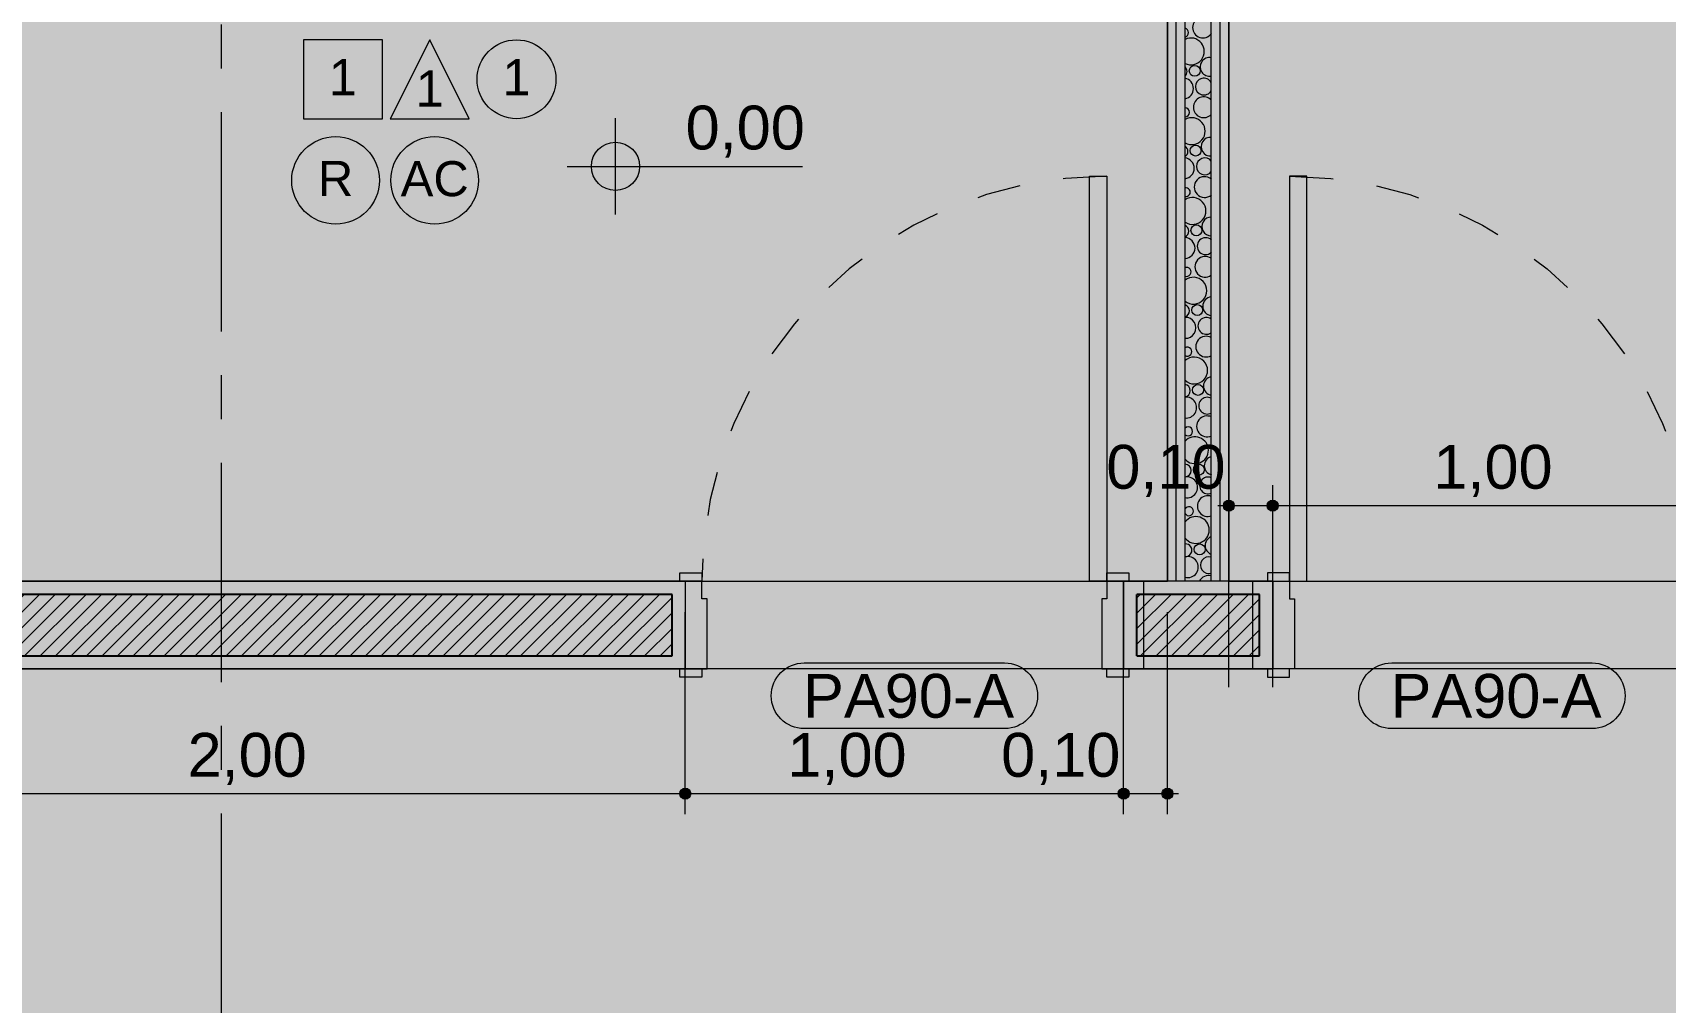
# Model space of a CAD drawing. Header units: metres. Extents: x -77.1 to 22, y -70.6 to -27.7.
# Drawn here: x -50.061 to -46.337, y -51.612 to -49.4 of the extents above; entities that cross this region are included whole.
import ezdxf
from ezdxf.enums import TextEntityAlignment as Align

# ---------------------------------------------------------------- set-up
doc = ezdxf.new("R2010")
doc.units = ezdxf.units.M
doc.header["$MEASUREMENT"] = 0
doc.linetypes.add('Dashed', pattern=[0.07, 0.045, -0.025])
doc.linetypes.add('Dot & Dashed', pattern=[0.6, 0.5, -0.05, 0, -0.05])
for name, color, linetype, lineweight in [('0_Caneta_No__99', 7, 'Continuous', 20), ('Concreto moldado in loco_Pilares.IFC Model_Caneta_No__241', 7, 'Continuous', 13), ('Concreto moldado in loco_Pilares.IFC Model_Caneta_No__4', 7, 'Continuous', 20), ('Marcadores de Porta Archicad_Caneta_No__7', 7, 'Continuous', 13), ('PAREDE CONSTRUIR_Caneta_No__241', 7, 'Continuous', 13), ('PAREDE CONSTRUIR_Caneta_No__3', 7, 'Continuous', 25), ('PAREDE CONSTRUIR_Caneta_No__96', 252, 'Continuous', 0), ('PIPAFO_Caneta_No__10', 7, 'Continuous', 5), ('Portas Archicad_Caneta_No__241', 7, 'Continuous', 13)]:
    doc.layers.add(name, color=color, linetype=linetype, lineweight=lineweight)
for name, color, linetype in [('Concreto moldado in loco_Pilares.IFC Model', 7, 'Continuous'), ('COTAS EXECUTIVO.EXEC', 7, 'Continuous'), ('GASES', 7, 'Continuous'), ('Marcadores de Porta Archicad', 7, 'Continuous'), ('PAREDE CONSTRUIR', 7, 'Continuous'), ('PIPAFO', 7, 'Continuous'), ('Portas Archicad', 7, 'Continuous')]:
    doc.layers.add(name, color=color, linetype=linetype)
for name, color, linetype, lineweight, true_color in [('COTAS EXECUTIVO.EXEC_Caneta_No__25', 7, 'Continuous', 13, 0x982312), ('GASES_Caneta_No__167', 7, 'Continuous', 13, 0x0035d5), ('GASES_Caneta_No__208', 7, 'Continuous', 13, 0xaf00ea), ('LAJES.EST_Caneta_No__18', 7, 'Continuous', 0, 0xdfdfdf), ('LAJES.EST_Caneta_No__254', 7, 'Continuous', 0, 0xd1c9ad), ('Portas Archicad_Caneta_No__9', 7, 'Continuous', 5, 0x020202), ('Portas Archicad_Caneta_No__97', 7, 'Continuous', 5, 0x6b6b6b), ('ZONA_Caneta_No__56', 7, 'Continuous', 0, 0xffe495)]:
    doc.layers.add(name, color=color, linetype=linetype, lineweight=lineweight, true_color=true_color)
doc.styles.add('ESTILO_GERADO_1', font='arial.ttf')
doc.dimstyles.new('ESTILO_GERADO__13', dxfattribs={"dimtxt": 0.1, "dimasz": 0.0475, "dimexe": 0.18, "dimexo": 0.414267, "dimgap": 0, "dimtad": 1, "dimzin": 0, "dimdsep": 46, "dimtxsty": 'ESTILO_GERADO_1', "dimblk": 'ARROWHEAD_11', "dimblk1": 'ARROWHEAD_11', "dimblk2": 'ARROWHEAD_11', "dimcen": 0.09, "dimclrd": 256, "dimclre": 256, "dimclrt": 256, "dimadec": 0, "dimazin": 0, "dimtfac": 1, "dimtdec": 4, "dimtmove": 0, "dimatfit": 3, "dimfxl": 0, "dimtolj": 1, "dimtzin": 0, "dimarcsym": 0})
doc.dimstyles.new('ESTILO_GERADO__16', dxfattribs={"dimtxt": 0.1, "dimasz": 0.0475, "dimexe": 0.18, "dimexo": 1.170922, "dimgap": 0, "dimtad": 1, "dimzin": 0, "dimdsep": 46, "dimtxsty": 'ESTILO_GERADO_1', "dimblk": 'ARROWHEAD_11', "dimblk1": 'ARROWHEAD_11', "dimblk2": 'ARROWHEAD_11', "dimcen": 0.09, "dimclrd": 256, "dimclre": 256, "dimclrt": 256, "dimadec": 0, "dimazin": 0, "dimtfac": 1, "dimtdec": 4, "dimtmove": 0, "dimatfit": 3, "dimfxl": 0, "dimtolj": 1, "dimtzin": 0, "dimarcsym": 0})
doc.dimstyles.new('ESTILO_GERADO__34', dxfattribs={"dimtxt": 0.1, "dimasz": 0.0475, "dimexe": 0.18, "dimexo": 0.414267, "dimgap": 0, "dimtad": 1, "dimtih": 1, "dimtoh": 1, "dimzin": 0, "dimdsep": 46, "dimtxsty": 'ESTILO_GERADO_1', "dimblk": 'ARROWHEAD_11', "dimblk1": 'ARROWHEAD_11', "dimblk2": 'ARROWHEAD_11', "dimcen": 0.09, "dimclrd": 256, "dimclre": 256, "dimclrt": 256, "dimadec": 0, "dimazin": 0, "dimtfac": 1, "dimtdec": 4, "dimtmove": 0, "dimatfit": 3, "dimfxl": 0, "dimtolj": 1, "dimtzin": 0, "dimarcsym": 0})
pattern_1 = [(45, (0, 0), (-0.0176776695, 0.0176776695), [])]

# ---------------------------------------------------------------- blocks, each defined once
blk = doc.blocks.new('*X170')
at = {"layer": 'PAREDE CONSTRUIR_Caneta_No__96', "color": 252, "linetype": 'Continuous', "lineweight": 0}
for centre in [(-47.4101, -49.4869), (-47.4082, -49.6689), (-47.4064, -49.8509), (-47.4045, -50.0329), (-47.4027, -50.2149), (-47.4008, -50.3969), (-47.399, -50.5789)]:
    blk.add_circle(centre, 0.0125, dxfattribs=at)
for centre, radius, start, end in [((-47.3915, -49.3881), 0.0237, 35.9566, 324.0434), ((-47.4346, -49.3997), 0.0103, 282.2821, 77.7179), ((-47.419, -49.4426), 0.0306, 244.001, 115.999), ((-47.442, -49.4887), 0.0143, 312.3655, 47.6345), ((-47.3764, -49.478), 0.0213, 79.0757, 280.9243), ((-47.4372, -49.5273), 0.0239, 281.6118, 78.3882), ((-47.3892, -49.5229), 0.0192, 28.9332, 331.0668), ((-47.3897, -49.5701), 0.0237, 43.022, 316.978), ((-47.4327, -49.5817), 0.0103, 271.9145, 88.0855), ((-47.4171, -49.6246), 0.0306, 240.0711, 119.9289), ((-47.3745, -49.66), 0.0213, 84.1238, 275.8762), ((-47.4401, -49.6707), 0.0143, 302.9679, 57.0321), ((-47.4353, -49.7093), 0.0239, 277.0977, 82.9023), ((-47.3873, -49.7049), 0.0192, 38.8748, 321.1252), ((-47.3878, -49.7521), 0.0237, 49.2529, 310.7471), ((-47.4309, -49.7637), 0.0103, 261.6101, 98.3899), ((-47.4152, -49.8066), 0.0306, 235.9792, 124.0208), ((-47.3727, -49.842), 0.0213, 89.1264, 270.8736), ((-47.4383, -49.8527), 0.0143, 294.4865, 65.5135), ((-47.4335, -49.8913), 0.0239, 272.6276, 87.3724), ((-47.3854, -49.8869), 0.0192, 47.0112, 312.9888), ((-47.429, -49.9457), 0.0103, 251.0207, 108.9793), ((-47.386, -49.9341), 0.0237, 54.9458, 305.0542), ((-47.4134, -49.9886), 0.0306, 231.6792, 128.3208), ((-47.3708, -50.024), 0.0213, 94.1223, 265.8777), ((-47.4364, -50.0347), 0.0143, 286.5463, 73.4537), ((-47.4316, -50.0733), 0.0239, 268.1734, 91.8266), ((-47.3836, -50.0689), 0.0192, 54.1836, 305.8164), ((-47.4272, -50.1277), 0.0103, 239.6989, 120.3011), ((-47.3841, -50.1161), 0.0237, 60.2655, 299.7345), ((-47.4115, -50.1706), 0.0306, 227.1069, 132.8931), ((-47.369, -50.206), 0.0213, 99.1499, 260.8501), ((-47.4346, -50.2167), 0.0143, 278.9226, 81.0774), ((-47.4298, -50.2553), 0.0239, 263.7082, 96.2918), ((-47.3817, -50.2509), 0.0192, 60.7563, 299.2437), ((-47.3822, -50.2981), 0.0237, 65.3162, 294.6838), ((-47.4253, -50.3097), 0.0103, 226.8539, 133.1461), ((-47.4097, -50.3526), 0.0306, 222.1661, 137.8339), ((-47.4327, -50.3987), 0.0143, 271.4561, 88.5439), ((-47.3671, -50.388), 0.0213, 104.2499, 255.7501), ((-47.4279, -50.4373), 0.0239, 259.2041, 100.7959), ((-47.3799, -50.4329), 0.0192, 66.9297, 293.0703), ((-47.3804, -50.4801), 0.0237, 70.1694, 289.8306), ((-47.4234, -50.4917), 0.0103, 210.3247, 149.6753), ((-47.4078, -50.5346), 0.0306, 216.7004, 143.2996), ((-47.4309, -50.5807), 0.0143, 264.0144, 95.9856), ((-47.3653, -50.57), 0.0213, 109.4682, 250.5318), ((-47.426, -50.6193), 0.0239, 254.6314, 105.3686), ((-47.378, -50.6149), 0.0192, 72.8307, 287.1693), ((-47.3785, -50.6621), 0.0237, 74.8783, 153.5716)]:
    blk.add_arc(centre, radius, start, end, dxfattribs=at)
blk = doc.blocks.new('Door 26_3')
at = {"layer": 'Portas Archicad', "linetype": 'Continuous', "lineweight": 0, "true_color": 0xffffff}
for points in [[(0.462, 0.924), (0.422, 0.924), (0.422, 0), (0.462, 0)], [(-0.462, 0), (-0.462, 0.019), (-0.512, 0.019), (-0.512, 0)], [(-0.45, -0.2), (-0.45, -0.04), (-0.462, -0.04), (-0.462, 0), (-0.5, 0), (-0.5, -0.2)], [(0.5, -0.2), (0.5, 0), (0.462, 0), (0.462, -0.04), (0.45, -0.04), (0.45, -0.2)], [(0.462, 0.019), (0.462, 0), (0.512, 0), (0.512, 0.019)], [(-0.462, -0.219), (-0.462, -0.2), (-0.512, -0.2), (-0.512, -0.219)], [(0.462, -0.2), (0.462, -0.219), (0.512, -0.219), (0.512, -0.2)]]:
    blk.add_hatch(color=7, dxfattribs=at).paths.add_polyline_path(points)
at = {"layer": 'Portas Archicad_Caneta_No__241', "color": 7, "linetype": 'Continuous', "lineweight": 13}
for p, q in [((-0.512, 0), (-0.5, 0)), ((-0.512, 0), (-0.5, 0)), ((-0.5, 0), (-0.5, -0.03)), ((-0.5, 0), (-0.5, -0.03)), ((0.5, 0), (0.5, -0.03)), ((0.5, 0), (0.5, -0.03)), ((0.5, 0), (0.512, 0)), ((0.5, 0), (0.512, 0)), ((-0.5, -0.03), (-0.5, -0.17)), ((-0.5, -0.03), (-0.5, -0.17)), ((-0.5, -0.03), (-0.5, -0.17)), ((-0.5, -0.03), (-0.5, -0.17)), ((0.5, -0.03), (0.5, -0.17)), ((0.5, -0.03), (0.5, -0.17)), ((0.5, -0.03), (0.5, -0.17)), ((0.5, -0.03), (0.5, -0.17)), ((-0.5, -0.17), (-0.5, -0.2)), ((-0.5, -0.17), (-0.5, -0.2)), ((-0.5, -0.17), (-0.5, -0.2)), ((-0.5, -0.17), (-0.5, -0.2)), ((0.5, -0.17), (0.5, -0.2)), ((0.5, -0.17), (0.5, -0.2)), ((0.5, -0.17), (0.5, -0.2)), ((0.5, -0.17), (0.5, -0.2)), ((-0.512, -0.2), (-0.5, -0.2)), ((-0.512, -0.2), (-0.5, -0.2)), ((0.5, -0.2), (0.512, -0.2)), ((0.5, -0.2), (0.512, -0.2))]:
    blk.add_line(p, q, dxfattribs=at)
at = {"layer": 'Portas Archicad_Caneta_No__9', "color": 18, "linetype": 'Continuous', "lineweight": 5, "true_color": 0x020202}
for p, q in [((0.422, 0), (0.422, 0.924)), ((0.422, 0.924), (0.462, 0.924)), ((0.462, 0.924), (0.462, 0)), ((-0.512, 0), (-0.512, 0.019)), ((-0.512, 0.019), (-0.462, 0.019)), ((-0.462, 0), (-0.512, 0)), ((-0.462, 0), (-0.5, 0)), ((-0.5, 0), (-0.5, -0.2)), ((-0.462, 0.019), (-0.462, 0)), ((-0.462, -0.04), (-0.462, 0)), ((0.462, 0), (0.422, 0)), ((0.462, 0.019), (0.512, 0.019)), ((0.462, 0), (0.462, 0.019)), ((0.512, 0), (0.462, 0)), ((0.5, 0), (0.462, 0)), ((0.462, 0), (0.462, -0.04)), ((0.5, -0.2), (0.5, 0)), ((0.512, 0.019), (0.512, 0)), ((-0.45, -0.04), (-0.462, -0.04)), ((-0.45, -0.2), (-0.45, -0.04)), ((0.462, -0.04), (0.45, -0.04)), ((0.45, -0.04), (0.45, -0.2)), ((-0.512, -0.219), (-0.512, -0.2)), ((-0.512, -0.2), (-0.462, -0.2)), ((-0.462, -0.219), (-0.512, -0.219)), ((-0.5, -0.2), (-0.45, -0.2)), ((-0.462, -0.2), (-0.462, -0.219)), ((0.45, -0.2), (0.5, -0.2)), ((0.462, -0.2), (0.512, -0.2)), ((0.462, -0.219), (0.462, -0.2)), ((0.512, -0.219), (0.462, -0.219)), ((0.512, -0.2), (0.512, -0.219))]:
    blk.add_line(p, q, dxfattribs=at)
at = {"layer": 'Portas Archicad_Caneta_No__97', "color": 251, "linetype": 'Dashed', "lineweight": 5, "true_color": 0x6b6b6b}
blk.add_arc((0.462, 0), 0.924, 90, 180, dxfattribs=at)
blk = doc.blocks.new('Marcador P 27_3')
at = {"layer": 'Marcadores de Porta Archicad_Caneta_No__7', "color": 7, "linetype": 'Continuous', "lineweight": 13, "flags": 128}
blk.add_lwpolyline([(0.2286, -0.0138), (-0.2286, -0.0138, -1), (-0.2286, 0.1362), (0.2286, 0.1362, -1)], format="xyb", close=True, dxfattribs=at)
at = {"layer": 'Marcadores de Porta Archicad_Caneta_No__7', "color": 7, "lineweight": 13, "insert": (0.2312, 0.1128), "char_height": 0.1, "attachment_point": 7, "rotation": 180, "style": 'ESTILO_GERADO_1'}
blk.add_mtext('\\A1;{\\pql;\\pt0;\\fArial|b0|i0|c0|p0;\\W1.000000;PA90-A\\fArial|b0|i0|c0|p0;\\W1.000000;\\fArial|b0|i0|c0|p0;\\W1.000000;\\fArial|b0|i0|c0|p0;\\W1.000000;}', dxfattribs=at)
blk = doc.blocks.new('Especificador(3)')
at = {"layer": 'GASES_Caneta_No__167', "color": 162, "linetype": 'Continuous', "lineweight": 13, "true_color": 0x0035d5}
blk.add_circle((0.1, 0.1), 0.1, dxfattribs=at)
at = {"layer": 'GASES_Caneta_No__167', "color": 162, "lineweight": 13, "true_color": 0x0035d5, "style": 'ESTILO_GERADO_1'}
blk.add_attdef('Teto', text='', height=0.08, dxfattribs=at).set_placement((0.1, 0.1039), align=Align.MIDDLE_CENTER)
blk = doc.blocks.new('Especificador(3)_3')
at = {"layer": 'GASES_Caneta_No__208', "color": 200, "linetype": 'Continuous', "lineweight": 13, "true_color": 0xaf00ea}
blk.add_circle((0.1, 0.1), 0.1, dxfattribs=at)
at = {"layer": 'GASES_Caneta_No__208', "color": 200, "lineweight": 13, "true_color": 0xaf00ea, "style": 'ESTILO_GERADO_1'}
blk.add_attdef('Teto', text='', height=0.08, dxfattribs=at).set_placement((0.1, 0.1046), align=Align.MIDDLE_CENTER)
blk = doc.blocks.new('Especificador(3)_4')
at = {"layer": 'PIPAFO_Caneta_No__10', "color": 7, "linetype": 'Continuous', "lineweight": 5}
for p, q in [((0.18, 0.18), (0, 0.18)), ((0, 0.18), (0, 0)), ((0.18, 0), (0.18, 0.18)), ((0.288, 0.18), (0.198, 0)), ((0.378, 0), (0.288, 0.18)), ((0, 0), (0.18, 0)), ((0.198, 0), (0.378, 0))]:
    blk.add_line(p, q, dxfattribs=at)
blk.add_circle((0.486, 0.09), 0.09, dxfattribs=at)
at = {"layer": 'PIPAFO_Caneta_No__10', "color": 7, "lineweight": 5, "style": 'ESTILO_GERADO_1'}
for tag, p in [('Piso', (0.09, 0.0947)), ('Parede', (0.288, 0.069)), ('Teto', (0.486, 0.0947))]:
    blk.add_attdef(tag, text='', height=0.0825, dxfattribs=at).set_placement(p, align=Align.MIDDLE_CENTER)
blk = doc.blocks.new('*D534')
at = {"layer": 'COTAS EXECUTIVO.EXEC_Caneta_No__25', "linetype": 'Continuous', "lineweight": 13, "true_color": 0x982312}
for points in [[(-54.6419, -50.8516), (-54.6409, -50.8564), (-54.6382, -50.8604), (-54.6341, -50.8631), (-54.6294, -50.8641), (-54.6246, -50.8631), (-54.6205, -50.8604), (-54.6178, -50.8564), (-54.6169, -50.8516), (-54.6178, -50.8468), (-54.6205, -50.8427), (-54.6246, -50.84), (-54.6294, -50.8391), (-54.6341, -50.84), (-54.6382, -50.8427), (-54.6409, -50.8468)], [(-54.6419, -52.3506), (-54.6409, -52.3554), (-54.6382, -52.3594), (-54.6341, -52.3621), (-54.6294, -52.3631), (-54.6246, -52.3621), (-54.6205, -52.3594), (-54.6178, -52.3554), (-54.6169, -52.3506), (-54.6178, -52.3458), (-54.6205, -52.3417), (-54.6246, -52.339), (-54.6294, -52.3381), (-54.6341, -52.339), (-54.6382, -52.3417), (-54.6409, -52.3458)]]:
    blk.add_hatch(color=24, dxfattribs=at).paths.add_polyline_path(points)
at = {"layer": 'COTAS EXECUTIVO.EXEC_Caneta_No__25', "color": 24, "linetype": 'Continuous', "lineweight": 13, "true_color": 0x982312}
for p, q in [((-54.6419, -50.8516), (-54.6762, -50.8516)), ((-54.6294, -52.3381), (-54.6294, -50.8641)), ((-54.2151, -50.8516), (-54.6169, -50.8516)), ((-54.6419, -52.3506), (-54.6762, -52.3506)), ((-54.2151, -52.3506), (-54.6169, -52.3506))]:
    blk.add_line(p, q, dxfattribs=at)
for centre in [(-54.6294, -50.8516), (-54.6294, -52.3506)]:
    blk.add_circle(centre, 0.0125, dxfattribs=at)
at = {"layer": 'COTAS EXECUTIVO.EXEC_Caneta_No__25', "color": 24, "lineweight": 13, "true_color": 0x982312, "char_height": 0.1, "attachment_point": 7, "rotation": 90, "style": 'ESTILO_GERADO_1'}
for s, insert in [('\\A1;{\\pql;\\fArial|b0|i0|c0|p0;\\W1.000000;0,20}', (-54.6494, -51.131)), ('\\A1;{\\pql;\\fArial|b0|i0|c0|p0;\\W1.000000;1,50}', (-54.6494, -51.868))]:
    blk.add_mtext(s, dxfattribs=dict(at, insert=insert))
blk = doc.blocks.new('ARROWHEAD_11')
at = {"color": 0, "linetype": 'Continuous', "lineweight": 0}
blk.add_line((0, 0), (-1, 0), dxfattribs=at)
at = {"color": 0, "linetype": 'Continuous', "lineweight": 0, "const_width": 0.25, "flags": 128}
blk.add_lwpolyline([(-0.125, 0, 1), (0.125, 0, 1)], format="xyb", close=True, dxfattribs=at)
blk = doc.blocks.new('*D535')
at = {"layer": 'COTAS EXECUTIVO.EXEC_Caneta_No__25', "linetype": 'Continuous', "lineweight": 13, "true_color": 0x982312}
for points in [[(-54.6419, -50.6516), (-54.6409, -50.6564), (-54.6382, -50.6604), (-54.6341, -50.6631), (-54.6294, -50.6641), (-54.6246, -50.6631), (-54.6205, -50.6604), (-54.6178, -50.6564), (-54.6169, -50.6516), (-54.6178, -50.6468), (-54.6205, -50.6427), (-54.6246, -50.64), (-54.6294, -50.6391), (-54.6341, -50.64), (-54.6382, -50.6427), (-54.6409, -50.6468)], [(-54.6419, -50.8516), (-54.6409, -50.8564), (-54.6382, -50.8604), (-54.6341, -50.8631), (-54.6294, -50.8641), (-54.6246, -50.8631), (-54.6205, -50.8604), (-54.6178, -50.8564), (-54.6169, -50.8516), (-54.6178, -50.8468), (-54.6205, -50.8427), (-54.6246, -50.84), (-54.6294, -50.8391), (-54.6341, -50.84), (-54.6382, -50.8427), (-54.6409, -50.8468)]]:
    blk.add_hatch(color=24, dxfattribs=at).paths.add_polyline_path(points)
at = {"layer": 'COTAS EXECUTIVO.EXEC_Caneta_No__25', "color": 24, "linetype": 'Continuous', "lineweight": 13, "true_color": 0x982312}
for p, q in [((-54.6419, -50.6516), (-54.6762, -50.6516)), ((-54.6294, -50.8391), (-54.6294, -50.6641)), ((-54.2151, -50.6516), (-54.6169, -50.6516)), ((-54.6419, -50.8516), (-54.6762, -50.8516)), ((-54.2151, -50.8516), (-54.6169, -50.8516))]:
    blk.add_line(p, q, dxfattribs=at)
for centre in [(-54.6294, -50.6516), (-54.6294, -50.8516)]:
    blk.add_circle(centre, 0.0125, dxfattribs=at)
blk = doc.blocks.new('*D536')
at = {"layer": 'COTAS EXECUTIVO.EXEC_Caneta_No__25', "linetype": 'Continuous', "lineweight": 13, "true_color": 0x982312}
for points in [[(-54.6419, -47.3002), (-54.6409, -47.305), (-54.6382, -47.309), (-54.6341, -47.3117), (-54.6294, -47.3127), (-54.6246, -47.3117), (-54.6205, -47.309), (-54.6178, -47.305), (-54.6169, -47.3002), (-54.6178, -47.2954), (-54.6205, -47.2913), (-54.6246, -47.2886), (-54.6294, -47.2877), (-54.6341, -47.2886), (-54.6382, -47.2913), (-54.6409, -47.2954)], [(-54.6419, -50.6516), (-54.6409, -50.6564), (-54.6382, -50.6604), (-54.6341, -50.6631), (-54.6294, -50.6641), (-54.6246, -50.6631), (-54.6205, -50.6604), (-54.6178, -50.6564), (-54.6169, -50.6516), (-54.6178, -50.6468), (-54.6205, -50.6427), (-54.6246, -50.64), (-54.6294, -50.6391), (-54.6341, -50.64), (-54.6382, -50.6427), (-54.6409, -50.6468)]]:
    blk.add_hatch(color=24, dxfattribs=at).paths.add_polyline_path(points)
at = {"layer": 'COTAS EXECUTIVO.EXEC_Caneta_No__25', "color": 24, "linetype": 'Continuous', "lineweight": 13, "true_color": 0x982312}
for p, q in [((-54.6419, -47.3002), (-54.6762, -47.3002)), ((-54.6294, -50.6391), (-54.6294, -47.3127)), ((-54.2151, -47.3002), (-54.6169, -47.3002)), ((-54.6419, -50.6516), (-54.6762, -50.6516)), ((-54.2151, -50.6516), (-54.6169, -50.6516))]:
    blk.add_line(p, q, dxfattribs=at)
for centre in [(-54.6294, -47.3002), (-54.6294, -50.6516)]:
    blk.add_circle(centre, 0.0125, dxfattribs=at)
at = {"layer": 'COTAS EXECUTIVO.EXEC_Caneta_No__25', "color": 24, "lineweight": 13, "true_color": 0x982312, "char_height": 0.1, "attachment_point": 7, "rotation": 90, "style": 'ESTILO_GERADO_1'}
for s, insert in [('\\A1;{\\pql;\\fArial|b0|i0|c0|p0;\\W1.000000;0,20}', (-54.6494, -47.5796)), ('\\A1;{\\pql;\\fArial|b0|i0|c0|p0;\\W1.000000;3,35}', (-54.6494, -49.2428))]:
    blk.add_mtext(s, dxfattribs=dict(at, insert=insert))
blk = doc.blocks.new('*D641')
at = {"layer": 'COTAS EXECUTIVO.EXEC_Caneta_No__25', "linetype": 'Continuous', "lineweight": 13, "true_color": 0x982312}
for points in [[(-43.1378, -47.3002), (-43.1369, -47.305), (-43.1342, -47.309), (-43.1301, -47.3117), (-43.1253, -47.3127), (-43.1205, -47.3117), (-43.1165, -47.309), (-43.1138, -47.305), (-43.1128, -47.3002), (-43.1138, -47.2954), (-43.1165, -47.2913), (-43.1205, -47.2886), (-43.1253, -47.2877), (-43.1301, -47.2886), (-43.1342, -47.2913), (-43.1369, -47.2954)], [(-43.1378, -50.6516), (-43.1369, -50.6564), (-43.1342, -50.6604), (-43.1301, -50.6631), (-43.1253, -50.6641), (-43.1205, -50.6631), (-43.1165, -50.6604), (-43.1138, -50.6564), (-43.1128, -50.6516), (-43.1138, -50.6468), (-43.1165, -50.6427), (-43.1205, -50.64), (-43.1253, -50.6391), (-43.1301, -50.64), (-43.1342, -50.6427), (-43.1369, -50.6468)]]:
    blk.add_hatch(color=24, dxfattribs=at).paths.add_polyline_path(points)
at = {"layer": 'COTAS EXECUTIVO.EXEC_Caneta_No__25', "color": 24, "linetype": 'Continuous', "lineweight": 13, "true_color": 0x982312}
for p, q in [((-43.1378, -47.3002), (-44.2963, -47.3002)), ((-43.1253, -50.6391), (-43.1253, -47.3127)), ((-43.0785, -47.3002), (-43.1128, -47.3002)), ((-43.1378, -50.6516), (-44.2963, -50.6516)), ((-43.0785, -50.6516), (-43.1128, -50.6516))]:
    blk.add_line(p, q, dxfattribs=at)
for centre in [(-43.1253, -47.3002), (-43.1253, -50.6516)]:
    blk.add_circle(centre, 0.0125, dxfattribs=at)
at = {"layer": 'COTAS EXECUTIVO.EXEC_Caneta_No__25', "color": 24, "lineweight": 13, "true_color": 0x982312, "char_height": 0.1, "attachment_point": 7, "rotation": 90, "style": 'ESTILO_GERADO_1'}
for s, insert in [('\\A1;{\\pql;\\fArial|b0|i0|c0|p0;\\W1.000000;0,20}', (-43.1453, -47.5796)), ('\\A1;{\\pql;\\fArial|b0|i0|c0|p0;\\W1.000000;3,35}', (-43.1453, -49.2428))]:
    blk.add_mtext(s, dxfattribs=dict(at, insert=insert))
blk = doc.blocks.new('*D873')
at = {"layer": 'COTAS EXECUTIVO.EXEC_Caneta_No__25', "linetype": 'Continuous', "lineweight": 13, "true_color": 0x982312}
for points in [[(-50.5882, -51.1362), (-50.5872, -51.1409), (-50.5845, -51.145), (-50.5805, -51.1477), (-50.5757, -51.1487), (-50.5709, -51.1477), (-50.5669, -51.145), (-50.5642, -51.1409), (-50.5632, -51.1362), (-50.5642, -51.1314), (-50.5669, -51.1273), (-50.5709, -51.1246), (-50.5757, -51.1237), (-50.5805, -51.1246), (-50.5845, -51.1273), (-50.5872, -51.1314)], [(-48.5849, -51.1362), (-48.5839, -51.1409), (-48.5812, -51.145), (-48.5772, -51.1477), (-48.5724, -51.1487), (-48.5676, -51.1477), (-48.5635, -51.145), (-48.5608, -51.1409), (-48.5599, -51.1362), (-48.5608, -51.1314), (-48.5635, -51.1273), (-48.5676, -51.1246), (-48.5724, -51.1237), (-48.5772, -51.1246), (-48.5812, -51.1273), (-48.5839, -51.1314)]]:
    blk.add_hatch(color=24, dxfattribs=at).paths.add_polyline_path(points)
at = {"layer": 'COTAS EXECUTIVO.EXEC_Caneta_No__25', "color": 24, "linetype": 'Continuous', "lineweight": 13, "true_color": 0x982312}
for p, q in [((-50.5757, -51.1237), (-50.5757, -50.7219)), ((-48.5724, -51.1237), (-48.5724, -50.7219)), ((-50.6007, -51.1362), (-50.5882, -51.1362)), ((-50.5757, -51.183), (-50.5757, -51.1487)), ((-50.5632, -51.1362), (-48.5849, -51.1362)), ((-48.5724, -51.183), (-48.5724, -51.1487))]:
    blk.add_line(p, q, dxfattribs=at)
for centre in [(-50.5757, -51.1362), (-48.5724, -51.1362)]:
    blk.add_circle(centre, 0.0125, dxfattribs=at)
at = {"layer": 'COTAS EXECUTIVO.EXEC_Caneta_No__25', "color": 24, "lineweight": 13, "true_color": 0x982312, "insert": (-49.7075, -51.1162), "char_height": 0.1, "attachment_point": 7, "style": 'ESTILO_GERADO_1'}
blk.add_mtext('\\A1;{\\pql;\\fArial|b0|i0|c0|p0;\\W1.000000;2,00}', dxfattribs=at)
blk = doc.blocks.new('*D874')
at = {"layer": 'COTAS EXECUTIVO.EXEC_Caneta_No__25', "linetype": 'Continuous', "lineweight": 13, "true_color": 0x982312}
for points in [[(-48.5849, -51.1362), (-48.5839, -51.1409), (-48.5812, -51.145), (-48.5772, -51.1477), (-48.5724, -51.1487), (-48.5676, -51.1477), (-48.5635, -51.145), (-48.5608, -51.1409), (-48.5599, -51.1362), (-48.5608, -51.1314), (-48.5635, -51.1273), (-48.5676, -51.1246), (-48.5724, -51.1237), (-48.5772, -51.1246), (-48.5812, -51.1273), (-48.5839, -51.1314)], [(-47.5849, -51.1362), (-47.5839, -51.1409), (-47.5812, -51.145), (-47.5772, -51.1477), (-47.5724, -51.1487), (-47.5676, -51.1477), (-47.5635, -51.145), (-47.5608, -51.1409), (-47.5599, -51.1362), (-47.5608, -51.1314), (-47.5635, -51.1273), (-47.5676, -51.1246), (-47.5724, -51.1237), (-47.5772, -51.1246), (-47.5812, -51.1273), (-47.5839, -51.1314)]]:
    blk.add_hatch(color=24, dxfattribs=at).paths.add_polyline_path(points)
at = {"layer": 'COTAS EXECUTIVO.EXEC_Caneta_No__25', "color": 24, "linetype": 'Continuous', "lineweight": 13, "true_color": 0x982312}
for p, q in [((-48.5724, -51.1237), (-48.5724, -50.7219)), ((-47.5724, -51.1237), (-47.5724, -50.7219)), ((-48.5724, -51.183), (-48.5724, -51.1487)), ((-48.5599, -51.1362), (-47.5849, -51.1362)), ((-47.5724, -51.183), (-47.5724, -51.1487))]:
    blk.add_line(p, q, dxfattribs=at)
for centre in [(-48.5724, -51.1362), (-47.5724, -51.1362)]:
    blk.add_circle(centre, 0.0125, dxfattribs=at)
at = {"layer": 'COTAS EXECUTIVO.EXEC_Caneta_No__25', "color": 24, "lineweight": 13, "true_color": 0x982312, "char_height": 0.1, "attachment_point": 7, "style": 'ESTILO_GERADO_1'}
for s, insert in [('\\A1;{\\pql;\\fArial|b0|i0|c0|p0;\\W1.000000;1,00}', (-48.3393, -51.1162)), ('\\A1;{\\pql;\\fArial|b0|i0|c0|p0;\\W1.000000;0,10}', (-47.8518, -51.1162))]:
    blk.add_mtext(s, dxfattribs=dict(at, insert=insert))
blk = doc.blocks.new('*D875')
at = {"layer": 'COTAS EXECUTIVO.EXEC_Caneta_No__25', "linetype": 'Continuous', "lineweight": 13, "true_color": 0x982312}
for points in [[(-47.5849, -51.1362), (-47.5839, -51.1409), (-47.5812, -51.145), (-47.5772, -51.1477), (-47.5724, -51.1487), (-47.5676, -51.1477), (-47.5635, -51.145), (-47.5608, -51.1409), (-47.5599, -51.1362), (-47.5608, -51.1314), (-47.5635, -51.1273), (-47.5676, -51.1246), (-47.5724, -51.1237), (-47.5772, -51.1246), (-47.5812, -51.1273), (-47.5839, -51.1314)], [(-47.4849, -51.1362), (-47.4839, -51.1409), (-47.4812, -51.145), (-47.4772, -51.1477), (-47.4724, -51.1487), (-47.4676, -51.1477), (-47.4635, -51.145), (-47.4608, -51.1409), (-47.4599, -51.1362), (-47.4608, -51.1314), (-47.4635, -51.1273), (-47.4676, -51.1246), (-47.4724, -51.1237), (-47.4772, -51.1246), (-47.4812, -51.1273), (-47.4839, -51.1314)]]:
    blk.add_hatch(color=24, dxfattribs=at).paths.add_polyline_path(points)
at = {"layer": 'COTAS EXECUTIVO.EXEC_Caneta_No__25', "color": 24, "linetype": 'Continuous', "lineweight": 13, "true_color": 0x982312}
for p, q in [((-47.5724, -51.1237), (-47.5724, -50.7219)), ((-47.4724, -51.1237), (-47.4724, -50.7219)), ((-47.5724, -51.183), (-47.5724, -51.1487)), ((-47.5599, -51.1362), (-47.4849, -51.1362)), ((-47.4724, -51.183), (-47.4724, -51.1487)), ((-47.4599, -51.1362), (-47.4474, -51.1362))]:
    blk.add_line(p, q, dxfattribs=at)
for centre in [(-47.5724, -51.1362), (-47.4724, -51.1362)]:
    blk.add_circle(centre, 0.0125, dxfattribs=at)
blk = doc.blocks.new('*D876')
at = {"layer": 'COTAS EXECUTIVO.EXEC_Caneta_No__25', "linetype": 'Continuous', "lineweight": 13, "true_color": 0x982312}
for points in [[(-47.3449, -50.479), (-47.3439, -50.4838), (-47.3412, -50.4879), (-47.3372, -50.4906), (-47.3324, -50.4915), (-47.3276, -50.4906), (-47.3235, -50.4879), (-47.3208, -50.4838), (-47.3199, -50.479), (-47.3208, -50.4743), (-47.3235, -50.4702), (-47.3276, -50.4675), (-47.3324, -50.4665), (-47.3372, -50.4675), (-47.3412, -50.4702), (-47.3439, -50.4743)], [(-47.2449, -50.479), (-47.2439, -50.4838), (-47.2412, -50.4879), (-47.2371, -50.4906), (-47.2324, -50.4915), (-47.2276, -50.4906), (-47.2235, -50.4879), (-47.2208, -50.4838), (-47.2199, -50.479), (-47.2208, -50.4743), (-47.2235, -50.4702), (-47.2276, -50.4675), (-47.2324, -50.4665), (-47.2371, -50.4675), (-47.2412, -50.4702), (-47.2439, -50.4743)]]:
    blk.add_hatch(color=24, dxfattribs=at).paths.add_polyline_path(points)
at = {"layer": 'COTAS EXECUTIVO.EXEC_Caneta_No__25', "color": 24, "linetype": 'Continuous', "lineweight": 13, "true_color": 0x982312}
for p, q in [((-47.3324, -50.4665), (-47.3324, -50.4322)), ((-47.2324, -50.4665), (-47.2324, -50.4322)), ((-47.3574, -50.479), (-47.3449, -50.479)), ((-47.3324, -50.8933), (-47.3324, -50.4915)), ((-47.3199, -50.479), (-47.2449, -50.479)), ((-47.2324, -50.8933), (-47.2324, -50.4915))]:
    blk.add_line(p, q, dxfattribs=at)
for centre in [(-47.3324, -50.479), (-47.2324, -50.479)]:
    blk.add_circle(centre, 0.0125, dxfattribs=at)
at = {"layer": 'COTAS EXECUTIVO.EXEC_Caneta_No__25', "color": 24, "lineweight": 13, "true_color": 0x982312, "insert": (-47.6118, -50.459), "char_height": 0.1, "attachment_point": 7, "style": 'ESTILO_GERADO_1'}
blk.add_mtext('\\A1;{\\pql;\\fArial|b0|i0|c0|p0;\\W1.000000;0,10}', dxfattribs=at)
blk = doc.blocks.new('*D877')
at = {"layer": 'COTAS EXECUTIVO.EXEC_Caneta_No__25', "linetype": 'Continuous', "lineweight": 13, "true_color": 0x982312}
for points in [[(-47.2449, -50.479), (-47.2439, -50.4838), (-47.2412, -50.4879), (-47.2371, -50.4906), (-47.2324, -50.4915), (-47.2276, -50.4906), (-47.2235, -50.4879), (-47.2208, -50.4838), (-47.2199, -50.479), (-47.2208, -50.4743), (-47.2235, -50.4702), (-47.2276, -50.4675), (-47.2324, -50.4665), (-47.2371, -50.4675), (-47.2412, -50.4702), (-47.2439, -50.4743)], [(-46.2449, -50.479), (-46.2439, -50.4838), (-46.2412, -50.4879), (-46.2371, -50.4906), (-46.2324, -50.4915), (-46.2276, -50.4906), (-46.2235, -50.4879), (-46.2208, -50.4838), (-46.2199, -50.479), (-46.2208, -50.4743), (-46.2235, -50.4702), (-46.2276, -50.4675), (-46.2324, -50.4665), (-46.2371, -50.4675), (-46.2412, -50.4702), (-46.2439, -50.4743)]]:
    blk.add_hatch(color=24, dxfattribs=at).paths.add_polyline_path(points)
at = {"layer": 'COTAS EXECUTIVO.EXEC_Caneta_No__25', "color": 24, "linetype": 'Continuous', "lineweight": 13, "true_color": 0x982312}
for p, q in [((-47.2324, -50.4665), (-47.2324, -50.4322)), ((-46.2324, -50.4665), (-46.2324, -50.4322)), ((-47.2324, -50.8933), (-47.2324, -50.4915)), ((-47.2199, -50.479), (-46.2449, -50.479)), ((-46.2324, -50.8933), (-46.2324, -50.4915))]:
    blk.add_line(p, q, dxfattribs=at)
for centre in [(-47.2324, -50.479), (-46.2324, -50.479)]:
    blk.add_circle(centre, 0.0125, dxfattribs=at)
at = {"layer": 'COTAS EXECUTIVO.EXEC_Caneta_No__25', "color": 24, "lineweight": 13, "true_color": 0x982312, "insert": (-46.8658, -50.459), "char_height": 0.1, "attachment_point": 7, "style": 'ESTILO_GERADO_1'}
blk.add_mtext('\\A1;{\\pql;\\fArial|b0|i0|c0|p0;\\W1.000000;1,00}', dxfattribs=at)

msp = doc.modelspace()

# ---------------------------------------------------------------- hatches: boundary and pattern name
at = {"layer": 'Concreto moldado in loco_Pilares.IFC Model', "linetype": 'Continuous', "lineweight": 0, "true_color": 0x000000}
msp.add_hatch(color=18, dxfattribs=at).paths.add_polyline_path([(-47.5274, -50.6516), (-47.5274, -50.8516), (-47.2774, -50.8516), (-47.2774, -50.6516)])
at = {"layer": 'COTAS EXECUTIVO.EXEC_Caneta_No__25', "linetype": 'Continuous', "lineweight": 13, "true_color": 0x982312}
for points in [[(-48.7315, -49.7049), (-48.6765, -49.7049), (-48.6807, -49.6839), (-48.6926, -49.6661), (-48.7105, -49.6541), (-48.7315, -49.6499)], [(-48.7315, -49.7049), (-48.7865, -49.7049), (-48.7823, -49.726), (-48.7704, -49.7438), (-48.7526, -49.7558), (-48.7315, -49.7599)]]:
    msp.add_hatch(color=24, dxfattribs=at).paths.add_polyline_path(points)
at = {"layer": 'LAJES.EST_Caneta_No__18', "linetype": 'Continuous', "lineweight": 0, "true_color": 0xdfdfdf}
h = msp.add_hatch(dxfattribs=at)
h.set_pattern_fill('Piso_Externo__0007', color=254, style=0, pattern_type=2)
h.set_pattern_definition([(45, (0, 0.6), (-0.1909188, 0.1909188), [0, -0.18, 0, -0.27]), (110, (0.6, 0.6), (0.253717, 0.09234544), [0, -0.132, 0, -0.228])])
h.paths.add_polyline_path([(-76.514, -65.1016), (-73.814, -65.1016, -0.414214), (-75.814, -67.1016), (-66.814, -67.1016, -0.414214), (-68.814, -65.1016), (-68.814, -62.301), (-68.814, -45.4002, -0.414214), (-66.514, -43.1002), (-65.914, -43.1002), (-65.914, -42.3002), (-66.514, -42.3002), (-66.514, -38.2041), (-65.114, -38.2041), (-65.114, -36.7038), (-66.514, -36.7038), (-66.514, -32.5997), (-65.114, -32.5997), (-56.714, -32.5997), (-53.814, -32.5997), (-44.014, -32.5997), (-44.014, -42.3002), (-53.814, -42.3002), (-53.814, -47.1002), (-44.014, -47.1002), (-44.014, -50.8516), (-45.6136, -50.8516), (-45.6136, -52.3506), (-44.014, -52.3506), (-44.014, -60.3006), (-48.9163, -60.3006), (-48.9163, -61.1006), (-44.3609, -61.1006), (-44.3609, -67.1016), (-44.014, -67.1016), (-41.514, -67.1016), (-41.514, -28.1016), (-41.714, -28.1016), (-41.714, -60.3006), (-43.014, -60.3006), (-43.014, -30.0016), (-66.514, -30.0016), (-66.514, -28.1016), (-76.514, -28.1016)])
h.paths.add_polyline_path([(-73.814, -45.1016), (-76.314, -45.1016), (-76.314, -43.0892), (-75.7984, -43.0908, -0.414214), (-73.8139, -45.0876)], flags=0)
h.paths.add_polyline_path([(-73.814, -45.5846, -0.009328), (-73.814, -45.6604)], flags=0)
h.paths.add_polyline_path([(-52.814, -46.3002), (-52.814, -43.1002), (-44.014, -43.1002), (-44.014, -46.3002)], flags=0)
h.paths.add_polyline_path([(-67.714, -34.1), (-76.314, -34.1), (-76.314, -32.5997), (-67.714, -32.5997)], flags=0)
at = {"layer": 'LAJES.EST_Caneta_No__254', "linetype": 'Continuous', "lineweight": 0, "true_color": 0xd1c9ad}
h = msp.add_hatch(dxfattribs=at)
h.set_pattern_fill('Haie_OD_0007', color=9, style=0, pattern_type=2)
h.set_pattern_definition([(45, (0, 0.5), (-0.159099, 0.159099), [0, -0.15, 0, -0.225]), (110, (0.5, 0.5), (0.21143084, 0.07695453), [0, -0.11, 0, -0.19])])
h.paths.add_polyline_path([(-65.114, -47.1002), (-66.514, -47.1002), (-66.514, -60.3006), (-56.514, -60.3006), (-44.014, -60.3006), (-44.014, -56.6006), (-50.5957, -56.6006), (-50.5957, -54.2479), (-52.6157, -54.2479), (-52.6157, -52.5506), (-50.5957, -52.5506), (-45.6136, -52.5506), (-45.6136, -50.8516), (-44.014, -50.8516), (-44.014, -47.1002), (-53.814, -47.1002), (-53.814, -42.3002), (-44.014, -42.3002), (-44.014, -37.1002), (-51.174, -37.1002), (-51.174, -32.5997), (-53.814, -32.5997), (-56.714, -32.5997), (-58.7637, -32.5997), (-58.7637, -34.9038), (-63.464, -34.9038), (-63.464, -36.5038), (-65.114, -36.5038), (-65.114, -38.4037), (-63.464, -38.4037), (-63.464, -42.1002), (-65.114, -42.1002), (-65.114, -42.3002)])
h.paths.add_polyline_path([(-60.5596, -42.1002), (-60.5596, -38.4037), (-58.8637, -38.4037), (-58.8637, -42.1002)], flags=0)
h.paths.add_polyline_path([(-59.064, -48.7001), (-59.064, -47.3002), (-56.714, -47.3002), (-56.714, -48.7001)], flags=0)
at = {"layer": 'PAREDE CONSTRUIR', "linetype": 'Continuous', "lineweight": 0, "true_color": 0xffffff}
for points in [[(-47.4524, -50.6516), (-47.4524, -47.3002), (-47.4724, -47.3002), (-47.4724, -50.6516)], [(-47.4324, -50.6516), (-47.4324, -47.3002), (-47.4524, -47.3002), (-47.4524, -50.6516)], [(-47.3524, -50.6516), (-47.3524, -47.3002), (-47.3724, -47.3002), (-47.3724, -50.6516)], [(-47.3324, -50.6516), (-47.3324, -47.3002), (-47.3524, -47.3002), (-47.3524, -50.6516)], [(-48.5724, -50.6516), (-52.714, -50.6516), (-52.714, -50.6816), (-48.5724, -50.6816)], [(-48.6024, -50.8216), (-48.5724, -50.8516), (-48.5724, -50.6816), (-48.6024, -50.6816)], [(-47.2324, -50.6516), (-47.5724, -50.6516), (-47.5724, -50.6816), (-47.2324, -50.6816)], [(-47.5424, -50.8216), (-47.5424, -50.6816), (-47.5724, -50.6816), (-47.5724, -50.8516)], [(-47.2624, -50.8216), (-47.2324, -50.8516), (-47.2324, -50.6816), (-47.2624, -50.6816)], [(-52.714, -50.8516), (-48.5724, -50.8516), (-48.6024, -50.8216), (-52.684, -50.8216)], [(-47.5724, -50.8516), (-47.2324, -50.8516), (-47.2624, -50.8216), (-47.5424, -50.8216)]]:
    msp.add_hatch(color=7, dxfattribs=at).paths.add_polyline_path(points)
at = {"layer": 'PAREDE CONSTRUIR', "linetype": 'Continuous', "lineweight": 0, "true_color": 0x000000}
h = msp.add_hatch(dxfattribs=at)
h.set_pattern_fill('common_brick_0007', color=18, style=0, pattern_type=2)
h.set_pattern_definition(pattern_1)
h.paths.add_polyline_path([(-52.684, -50.8216), (-48.6024, -50.8216), (-48.6024, -50.6816), (-52.684, -50.6816)])
h = msp.add_hatch(dxfattribs=at)
h.set_pattern_fill('common_brick_0007', color=18, style=0, pattern_type=2)
h.set_pattern_definition(pattern_1)
h.paths.add_polyline_path([(-47.5424, -50.8216), (-47.2624, -50.8216), (-47.2624, -50.6816), (-47.5424, -50.6816)])

# ---------------------------------------------------------------- linework, layer by layer
at = {"layer": '0_Caneta_No__99', "color": 7, "linetype": 'Dot & Dashed', "lineweight": 20}
msp.add_line((-49.6311, -27.9815), (-49.6311, -67.6566), dxfattribs=at)
at = {"layer": 'Concreto moldado in loco_Pilares.IFC Model_Caneta_No__241', "color": 7, "linetype": 'Continuous', "lineweight": 13, "flags": 128}
msp.add_lwpolyline([(-47.5274, -50.6516), (-47.5274, -50.8516), (-47.2774, -50.8516), (-47.2774, -50.6516)], close=True, dxfattribs=at)
at = {"layer": 'Concreto moldado in loco_Pilares.IFC Model_Caneta_No__4', "color": 7, "linetype": 'Continuous', "lineweight": 20, "flags": 128}
msp.add_lwpolyline([(-47.5274, -50.6516), (-47.5274, -50.8516), (-47.2774, -50.8516), (-47.2774, -50.6516)], close=True, dxfattribs=at)
at = {"layer": 'COTAS EXECUTIVO.EXEC_Caneta_No__25', "color": 24, "linetype": 'Continuous', "lineweight": 13, "true_color": 0x982312}
for p, q in [((-48.7315, -49.8149), (-48.7315, -49.5949)), ((-48.8415, -49.7049), (-48.3046, -49.7049))]:
    msp.add_line(p, q, dxfattribs=at)
msp.add_circle((-48.7315, -49.7049), 0.055, dxfattribs=at)
at = {"layer": 'PAREDE CONSTRUIR_Caneta_No__241', "color": 7, "linetype": 'Continuous', "lineweight": 13}
for p, q in [((-47.4524, -50.6516), (-47.4524, -47.3002)), ((-47.4324, -50.6516), (-47.4324, -47.3002)), ((-47.3724, -50.6516), (-47.3724, -47.3002)), ((-47.3524, -50.6516), (-47.3524, -47.3002)), ((-48.5844, -50.6516), (-48.5724, -50.6516)), ((-48.5724, -50.6516), (-48.5724, -50.6816)), ((-48.5724, -50.6816), (-48.5724, -50.8216)), ((-48.5724, -50.6816), (-48.5724, -50.8216)), ((-47.5724, -50.6516), (-47.5604, -50.6516)), ((-47.5724, -50.6516), (-47.5724, -50.6816)), ((-47.5724, -50.6816), (-47.5724, -50.8216)), ((-47.5724, -50.6816), (-47.5724, -50.8216)), ((-47.2324, -50.6516), (-47.2444, -50.6516)), ((-47.2324, -50.6516), (-47.2324, -50.6816)), ((-47.2324, -50.6816), (-47.2324, -50.8216)), ((-47.2324, -50.6816), (-47.2324, -50.8216)), ((-48.5724, -50.8216), (-48.5724, -50.8516)), ((-48.5724, -50.8216), (-48.5724, -50.8516)), ((-47.5724, -50.8216), (-47.5724, -50.8516)), ((-47.5724, -50.8216), (-47.5724, -50.8516)), ((-47.2324, -50.8216), (-47.2324, -50.8516)), ((-47.2324, -50.8216), (-47.2324, -50.8516)), ((-48.5844, -50.8516), (-48.5724, -50.8516)), ((-47.5724, -50.8516), (-47.5604, -50.8516)), ((-47.2324, -50.8516), (-47.2444, -50.8516))]:
    msp.add_line(p, q, dxfattribs=at)
at = {"layer": 'PAREDE CONSTRUIR_Caneta_No__241', "color": 7, "linetype": 'Continuous', "lineweight": 13, "flags": 128}
for points in [[(-47.4724, -47.3002), (-47.4724, -50.6516)], [(-47.3324, -50.6516), (-47.3324, -47.3002)], [(-48.5724, -50.6516), (-52.714, -50.6516)], [(-47.2324, -50.6516), (-47.5724, -50.6516)], [(-47.4524, -50.6516), (-47.4724, -50.6516)], [(-47.4324, -50.6516), (-47.4524, -50.6516)], [(-47.3724, -50.6516), (-47.4324, -50.6516)], [(-47.3524, -50.6516), (-47.3724, -50.6516)], [(-47.3324, -50.6516), (-47.3524, -50.6516)], [(-52.714, -50.8516), (-48.5724, -50.8516)], [(-47.5724, -50.8516), (-47.2324, -50.8516)]]:
    msp.add_lwpolyline(points, dxfattribs=at)
at = {"layer": 'PAREDE CONSTRUIR_Caneta_No__3', "color": 7, "linetype": 'Continuous', "lineweight": 25}
for p, q in [((-48.6024, -50.6816), (-52.684, -50.6816)), ((-48.6024, -50.8216), (-48.6024, -50.6816)), ((-47.2624, -50.6816), (-47.5424, -50.6816)), ((-47.5424, -50.8216), (-47.5424, -50.6816)), ((-47.2624, -50.8216), (-47.2624, -50.6816)), ((-52.684, -50.8216), (-48.6024, -50.8216)), ((-47.5424, -50.8216), (-47.2624, -50.8216))]:
    msp.add_line(p, q, dxfattribs=at)
at = {"layer": 'ZONA_Caneta_No__56', "color": 41, "linetype": 'Continuous', "lineweight": 0, "true_color": 0xffe495, "flags": 128}
for points in [[(-64.914, -36.7038), (-64.914, -38.2037), (-56.514, -38.2037), (-56.514, -52.5506), (-62.614, -52.5506), (-62.614, -54.0506), (-56.514, -54.0506), (-56.514, -56.6006), (-54.014, -56.6006), (-54.014, -52.3506), (-45.8136, -52.3506), (-45.8136, -50.8516), (-54.014, -50.8516), (-54.014, -36.7038), (-56.514, -36.7038)], [(-47.4724, -47.3002), (-50.5757, -47.3002), (-50.5757, -50.6516), (-47.4724, -50.6516)], [(-44.229, -47.3002), (-47.3324, -47.3002), (-47.3324, -50.6516), (-44.229, -50.6516)]]:
    msp.add_lwpolyline(points, close=True, dxfattribs=at)

# ---------------------------------------------------------------- block references
at = {"layer": 'GASES', "color": 7, "linetype": 'Continuous', "lineweight": 0}
for name, p, values in [('Especificador(3)_3', (-49.4699, -49.8369), {'Teto': 'R'}), ('Especificador(3)', (-49.2438, -49.8369), {'Teto': 'AC'})]:
    msp.add_blockref(name, p, dxfattribs=at).add_auto_attribs(values)
at = {"layer": 'Marcadores de Porta Archicad', "color": 7, "lineweight": 5, "rotation": 180}
for p in [(-48.0724, -50.8516), (-46.7324, -50.8516)]:
    msp.add_blockref('Marcador P 27_3', p, dxfattribs=at)
at = {"layer": 'PAREDE CONSTRUIR', "color": 7, "lineweight": 13}
msp.add_blockref('*X170', (0, 0), dxfattribs=at)
at = {"layer": 'PIPAFO', "color": 7, "linetype": 'Continuous', "lineweight": 0}
msp.add_blockref('Especificador(3)_4', (-49.4432, -49.5962), dxfattribs=at).add_auto_attribs({'Piso': '1', 'Parede': '1', 'Teto': '1'})
at = {"layer": 'Portas Archicad', "color": 252, "linetype": 'Continuous', "lineweight": 0}
msp.add_blockref('Door 26_3', (-48.0724, -50.6516), dxfattribs=at)
at = {"layer": 'Portas Archicad', "color": 252, "linetype": 'Continuous', "lineweight": 0, "xscale": -1}
msp.add_blockref('Door 26_3', (-46.7324, -50.6516), dxfattribs=at)

# ---------------------------------------------------------------- texts
at = {"layer": 'COTAS EXECUTIVO.EXEC_Caneta_No__25', "color": 24, "lineweight": 13, "true_color": 0x982312, "insert": (-48.5715, -49.6849), "char_height": 0.1, "attachment_point": 7, "style": 'ESTILO_GERADO_1'}
msp.add_mtext('\\A1;{\\pql;\\fArial|b0|i0|c0|p0;\\W1.000000;0,00}', dxfattribs=at)

# ---------------------------------------------------------------- dimensions: what is measured, and where the dimension line sits
at = {"layer": 'COTAS EXECUTIVO.EXEC', "color": 24, "linetype": 'Continuous', "lineweight": 13, "true_color": 0x982312}
for base, p1, p2, dimstyle, picture, middle in [((-54.6294, -47.3002), (-45.0138, -50.6516), (-49.014, -47.3002), 'ESTILO_GERADO__13', '*D536', (-54.6994, -49.1133)), ((-43.1253, -47.3002), (-45.0138, -50.6516), (-49.014, -47.3002), 'ESTILO_GERADO__16', '*D641', (-43.1953, -49.1133)), ((-54.6294, -50.6516), (-44.9138, -50.8516), (-45.0138, -50.6516), 'ESTILO_GERADO__13', '*D535', (-54.6994, -51.0015)), ((-54.6294, -50.8516), (-44.9138, -52.3506), (-44.9138, -50.8516), 'ESTILO_GERADO__13', '*D534', (-54.6994, -51.7385))]:
    dim = msp.add_linear_dim(base=base, p1=p1, p2=p2, angle=90, dimstyle=dimstyle, dxfattribs=at)
    dim.commit()
    dim.dimension.update_dxf_attribs({"geometry": picture, "text_midpoint": middle, "dimtype": 160, "text_rotation": 90})
for base, p1, p2, picture, middle in [((-47.2324, -50.479), (-47.3324, -50.6516), (-47.2324, -50.8516), '*D876', (-47.4823, -50.409)), ((-46.2324, -50.479), (-47.2324, -50.8516), (-46.2324, -50.8516), '*D877', (-46.7364, -50.409)), ((-48.5724, -51.1362), (-50.5757, -50.6516), (-48.5724, -50.8516), '*D873', (-49.578, -51.0662)), ((-47.4724, -51.1362), (-47.5724, -50.8516), (-47.4724, -50.6516), '*D875', (-47.7223, -51.0662)), ((-47.5724, -51.1362), (-48.5724, -50.8516), (-47.5724, -50.8516), '*D874', (-48.2098, -51.0662))]:
    dim = msp.add_linear_dim(base=base, p1=p1, p2=p2, dimstyle='ESTILO_GERADO__34', dxfattribs=at)
    dim.commit()
    dim.dimension.update_dxf_attribs({"geometry": picture, "text_midpoint": middle, "dimtype": 160})

doc.saveas('drawing.dxf')
